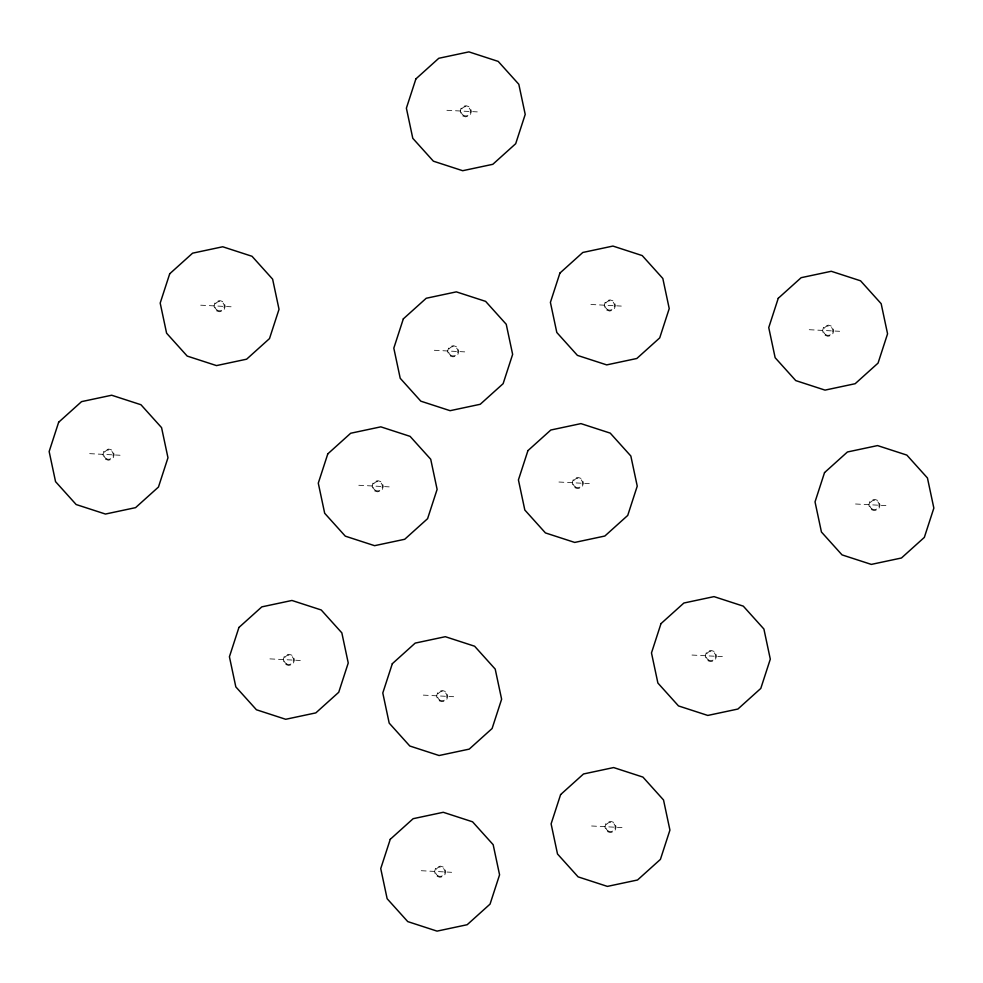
<?xml version="1.0" encoding="UTF-8"?>
<svg xmlns="http://www.w3.org/2000/svg" width="983" height="983" viewBox="0 0 983 983"><rect width="100%" height="100%" fill="white"/><g stroke="black" fill="none" stroke-linecap="round" stroke-linejoin="round"><path stroke-width="0.74" stroke-dasharray="4.92 3.69" d="M446.896 110.305L477.283 111.89M590.906 304.484L621.305 306.082M809.242 329.71L839.642 331.296M200.704 305.185L231.091 306.782M434.314 350.28L464.713 351.877M89.662 453.654L120.049 455.24M558.934 482.026L589.321 483.624M855.529 503.996L885.929 505.594M358.795 485.27L389.182 486.868M691.995 655.047L722.382 656.632M269.92 658.88L300.319 660.478M423.304 695.116L453.691 696.714M591.606 825.99L622.006 827.588M421.252 870.717L451.639 872.302M103.891 451.602L102.994 454.343L103.596 457.169L105.525 459.307L108.265 460.204L111.091 459.602L113.229 457.673L114.126 454.932L113.524 452.106L111.595 449.968L108.855 449.071L106.029 449.673L103.891 451.602M214.933 303.145L214.048 305.885L214.65 308.711L216.579 310.849L219.32 311.746L222.133 311.144L224.284 309.215L225.168 306.475L224.566 303.649L222.637 301.511L219.897 300.614L217.083 301.216L214.933 303.145M461.125 108.265L460.241 111.005L460.83 113.819L462.76 115.969L465.512 116.854L468.326 116.252L470.476 114.323L471.361 111.583L470.759 108.769L468.83 106.619L466.089 105.734L463.276 106.336L461.125 108.265M284.161 656.841L283.264 659.581L283.866 662.407L285.795 664.545L288.535 665.43L291.361 664.84L293.499 662.911L294.396 660.158L293.794 657.344L291.865 655.206L289.125 654.309L286.299 654.911L284.161 656.841M373.024 483.231L372.139 485.971L372.729 488.784L374.67 490.935L377.411 491.819L380.224 491.23L382.375 489.301L383.259 486.548L382.657 483.734L380.728 481.584L377.988 480.699L375.174 481.301L373.024 483.231M448.555 348.24L447.658 350.98L448.26 353.806L450.189 355.944L452.93 356.841L455.756 356.239L457.894 354.31L458.791 351.57L458.189 348.744L456.259 346.606L453.519 345.709L450.693 346.311L448.555 348.24M437.533 693.076L436.649 695.817L437.238 698.643L439.168 700.781L441.92 701.678L444.734 701.076L446.884 699.146L447.769 696.406L447.167 693.58L445.238 691.442L442.497 690.545L439.684 691.147L437.533 693.076M605.147 302.445L604.25 305.185L604.852 308.011L606.781 310.149L609.521 311.046L612.348 310.444L614.486 308.515L615.383 305.774L614.78 302.948L612.851 300.81L610.111 299.913L607.285 300.515L605.147 302.445M435.481 868.677L434.597 871.417L435.199 874.231L437.128 876.381L439.868 877.266L442.682 876.664L444.832 874.735L445.717 871.995L445.115 869.181L443.186 867.031L440.445 866.146L437.632 866.748L435.481 868.677M573.163 479.987L572.266 482.727L572.868 485.553L574.797 487.691L577.537 488.588L580.363 487.986L582.501 486.057L583.398 483.317L582.796 480.49L580.867 478.352L578.127 477.455L575.301 478.057L573.163 479.987M605.847 823.951L604.95 826.691L605.553 829.505L607.482 831.655L610.222 832.54L613.048 831.95L615.186 830.021L616.083 827.268L615.481 824.454L613.552 822.304L610.812 821.419L607.986 822.021L605.847 823.951M706.224 652.995L705.327 655.735L705.929 658.561L707.858 660.699L710.598 661.596L713.425 660.994L715.563 659.065L716.46 656.325L715.857 653.498L713.928 651.36L711.188 650.463L708.362 651.065L706.224 652.995M823.484 327.671L822.587 330.411L823.189 333.225L825.118 335.375L827.858 336.26L830.684 335.658L832.822 333.729L833.719 330.988L833.117 328.175L831.188 326.024L828.448 325.14L825.622 325.742L823.484 327.671M869.771 501.957L868.874 504.697L869.476 507.523L871.405 509.661L874.145 510.558L876.971 509.956L879.109 508.027L880.006 505.287L879.404 502.46L877.475 500.322L874.735 499.425L871.909 500.028L869.771 501.957M708.338 659.974A4.706 4.706 0 0 0 715.587 656.275A4.706 4.706 0 0 0 708.755 651.84A4.706 4.706 0 0 0 708.338 659.974M871.872 508.936A4.706 4.706 0 0 0 879.134 505.237A4.706 4.706 0 0 0 872.302 500.802A4.706 4.706 0 0 0 871.872 508.936M450.656 355.219A4.706 4.706 0 0 0 457.918 351.521A4.706 4.706 0 0 0 451.086 347.085A4.706 4.706 0 0 0 450.656 355.219M825.585 334.638A4.706 4.706 0 0 0 832.847 330.952A4.706 4.706 0 0 0 826.015 326.516A4.706 4.706 0 0 0 825.585 334.638M463.239 115.232A4.706 4.706 0 0 0 470.501 111.546A4.706 4.706 0 0 0 463.669 107.11A4.706 4.706 0 0 0 463.239 115.232M439.647 700.056A4.706 4.706 0 0 0 446.909 696.357A4.706 4.706 0 0 0 440.077 691.921A4.706 4.706 0 0 0 439.647 700.056M217.046 310.124A4.706 4.706 0 0 0 224.308 306.426A4.706 4.706 0 0 0 217.476 301.99A4.706 4.706 0 0 0 217.046 310.124M607.248 309.424A4.706 4.706 0 0 0 614.51 305.725A4.706 4.706 0 0 0 607.678 301.289A4.706 4.706 0 0 0 607.248 309.424M286.262 663.82A4.706 4.706 0 0 0 293.524 660.121A4.706 4.706 0 0 0 286.692 655.686A4.706 4.706 0 0 0 286.262 663.82M575.276 486.966A4.706 4.706 0 0 0 582.526 483.267A4.706 4.706 0 0 0 575.694 478.832A4.706 4.706 0 0 0 575.276 486.966M607.949 830.93A4.706 4.706 0 0 0 615.211 827.231A4.706 4.706 0 0 0 608.379 822.796A4.706 4.706 0 0 0 607.949 830.93M375.137 490.21A4.706 4.706 0 0 0 382.399 486.511A4.706 4.706 0 0 0 375.567 482.075A4.706 4.706 0 0 0 375.137 490.21M106.004 458.582A4.706 4.706 0 0 0 113.254 454.883A4.706 4.706 0 0 0 106.422 450.447A4.706 4.706 0 0 0 106.004 458.582M437.595 875.644A4.706 4.706 0 0 0 444.857 871.958A4.706 4.706 0 0 0 438.025 867.522A4.706 4.706 0 0 0 437.595 875.644"/><path stroke-width="1.47" d="M58.661 422.235L49.15 451.529L55.552 481.645L76.158 504.537L105.451 514.048L135.568 507.646L158.46 487.04L167.97 457.759L161.568 427.63L140.962 404.738L111.681 395.227L81.552 401.629L58.661 422.235M169.715 273.778L160.192 303.071L166.594 333.188L187.2 356.079L216.493 365.59L246.622 359.188L269.502 338.582L279.025 309.289L272.623 279.172L252.017 256.28L222.723 246.77L192.594 253.172L169.715 273.778M415.907 78.886L406.384 108.179L412.786 138.308L433.392 161.187L462.686 170.71L492.815 164.308L515.694 143.702L525.217 114.409L518.815 84.28L498.197 61.401L468.916 51.878L438.787 58.28L415.907 78.886M238.93 627.473L229.42 656.755L235.822 686.884L256.428 709.763L285.709 719.286L315.838 712.884L338.73 692.278L348.24 662.984L341.838 632.868L321.232 609.976L291.939 600.466L261.822 606.867L238.93 627.473M327.806 453.863L318.283 483.144L324.685 513.273L345.291 536.153L374.584 545.676L404.713 539.274L427.593 518.668L437.116 489.374L430.714 459.245L410.095 436.366L380.814 426.843L350.685 433.245L327.806 453.863M403.325 318.873L393.814 348.154L400.216 378.283L420.822 401.175L450.103 410.685L480.232 404.283L503.124 383.677L512.635 354.384L506.233 324.267L485.627 301.376L456.333 291.865L426.217 298.267L403.325 318.873M392.315 663.709L382.792 692.99L389.194 723.119L409.8 746.011L439.094 755.522L469.223 749.12L492.102 728.514L501.625 699.22L495.211 669.104L474.605 646.212L445.324 636.701L415.195 643.103L392.315 663.709M559.917 273.077L550.406 302.371L556.808 332.487L577.414 355.379L606.695 364.89L636.824 358.488L659.716 337.882L669.226 308.588L662.825 278.472L642.218 255.58L612.925 246.069L582.808 252.471L559.917 273.077M390.263 839.298L380.74 868.591L387.142 898.72L407.748 921.599L437.042 931.122L467.171 924.72L490.05 904.114L499.573 874.821L493.171 844.692L472.565 821.813L443.272 812.29L413.143 818.692L390.263 839.298M527.932 450.619L518.422 479.913L524.824 510.03L545.43 532.921L574.723 542.432L604.84 536.03L627.732 515.424L637.242 486.13L630.84 456.014L610.234 433.122L580.941 423.612L550.824 430.013L527.932 450.619M560.617 794.583L551.107 823.865L557.508 853.994L578.115 876.873L607.396 886.396L637.525 879.994L660.416 859.388L669.927 830.094L663.525 799.978L642.919 777.086L613.625 767.563L583.509 773.977L560.617 794.583M660.994 623.627L651.483 652.921L657.885 683.038L678.491 705.929L707.785 715.44L737.901 709.038L760.793 688.432L770.303 659.151L763.902 629.022L743.295 606.142L714.014 596.62L683.885 603.021L660.994 623.627M778.253 298.291L768.743 327.585L775.145 357.714L795.751 380.593L825.032 390.116L855.161 383.714L878.052 363.108L887.563 333.815L881.161 303.686L860.555 280.806L831.262 271.283L801.145 277.685L778.253 298.291M824.54 472.59L815.03 501.883L821.432 532L842.038 554.891L871.319 564.402L901.448 558L924.339 537.394L933.85 508.1L927.448 477.984L906.842 455.092L877.549 445.582L847.432 451.983L824.54 472.59"/></g></svg>
